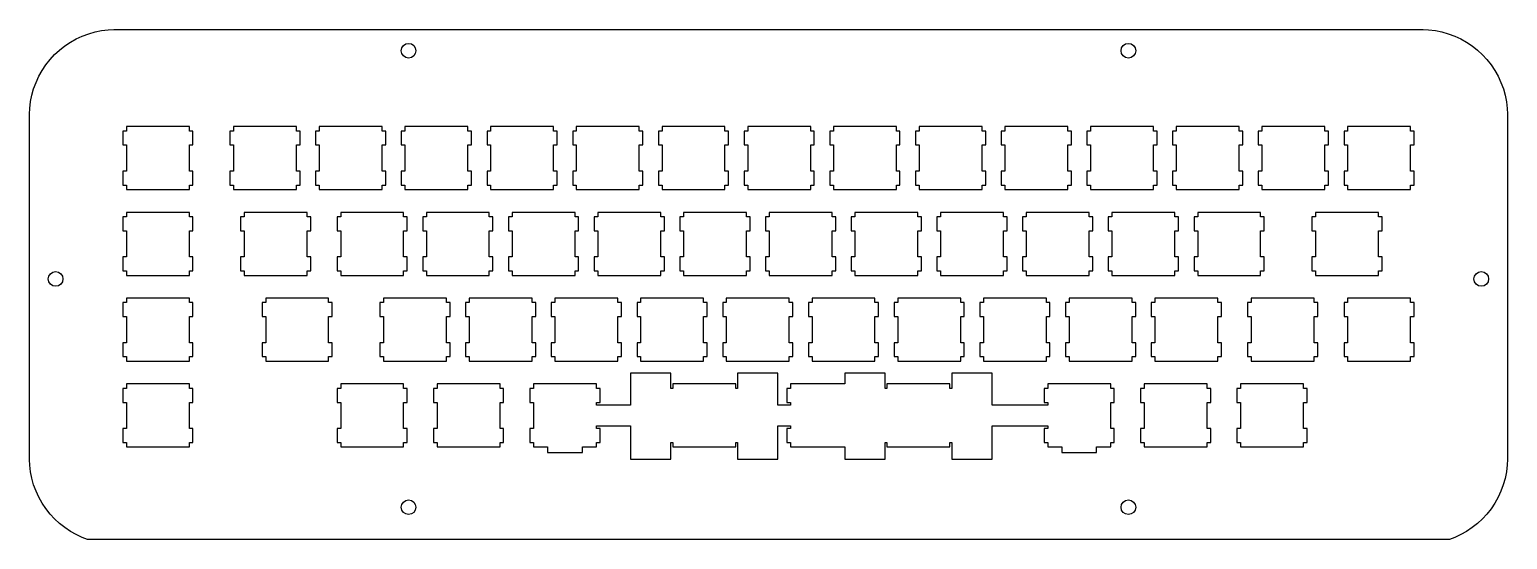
# Model space of a CAD drawing. Header units: millimetres. Extents: x -15 to 314, y -14 to 99.
import ezdxf

# ---------------------------------------------------------------- set-up
doc = ezdxf.new("R2010")
doc.units = ezdxf.units.MM
doc.layers.get('0').update_dxf_attribs({"linetype": 'CONTINUOUS'})

msp = doc.modelspace()

# ---------------------------------------------------------------- linework, layer by layer
for points in [[(300.7, -13.92), (-2, -13.92), (-3.21, -13.47), (-4.55, -12.85), (-5.83, -12.14), (-7.08, -11.3), (-8.26, -10.37), (-9.35, -9.36), (-10.34, -8.3), (-11.29, -7.09), (-12.12, -5.84), (-12.85, -4.55), (-13.47, -3.2), (-14, -1.78), (-14.39, -0.35), (-14.68, 1.08), (-14.86, 2.58), (-14.91, 3.78), (-14.9, 80.54), (-14.86, 81.74), (-14.68, 83.28), (-14.39, 84.71), (-14, 86.13), (-13.47, 87.56), (-12.84, 88.93), (-12.12, 90.21), (-11.29, 91.45), (-10.34, 92.65), (-9.35, 93.72), (-8.28, 94.71), (-7.07, 95.67), (-5.83, 96.49), (-4.55, 97.21), (-3.19, 97.84), (-1.75, 98.37), (-0.33, 98.77), (1.1, 99.05), (2.6, 99.23), (3.8, 99.28), (294.87, 99.28), (296.07, 99.24), (297.61, 99.05), (299.04, 98.77), (300.46, 98.37), (301.88, 97.85), (303.26, 97.21), (304.54, 96.49), (305.77, 95.67), (306.98, 94.72), (308.06, 93.71), (309.06, 92.64), (309.98, 91.46), (310.82, 90.21), (311.54, 88.92), (312.17, 87.56), (312.7, 86.13), (313.09, 84.73), (313.38, 83.27), (313.56, 81.74), (313.61, 80.54), (313.61, 3.82), (313.56, 2.62), (313.38, 1.09), (313.09, -0.37), (312.69, -1.78), (312.17, -3.2), (311.55, -4.55), (310.82, -5.84), (309.98, -7.1), (309.05, -8.28), (308.06, -9.35), (306.96, -10.37), (305.78, -11.31), (304.54, -12.13), (303.26, -12.85), (301.9, -13.48)], [(5.82, 67.86), (5.82, 64.76), (6.62, 64.76), (6.62, 63.76), (20.62, 63.76), (20.62, 64.76), (21.42, 64.76), (21.42, 67.86), (20.62, 67.86), (20.62, 73.66), (21.42, 73.66), (21.42, 76.76), (20.62, 76.76), (20.62, 77.76), (6.62, 77.76), (6.62, 76.76), (5.82, 76.76), (5.82, 73.66), (6.62, 73.66), (6.62, 67.86)], [(44.43, 77.76), (30.43, 77.76), (30.43, 76.76), (29.63, 76.76), (29.63, 73.66), (30.43, 73.66), (30.43, 67.86), (29.63, 67.86), (29.63, 64.76), (30.43, 64.76), (30.43, 63.76), (44.43, 63.76), (44.43, 64.76), (45.23, 64.76), (45.23, 67.86), (44.43, 67.86), (44.43, 73.66), (45.23, 73.66), (45.23, 76.76), (44.43, 76.76)], [(48.68, 67.86), (48.68, 64.76), (49.48, 64.76), (49.48, 63.76), (63.48, 63.76), (63.48, 64.76), (64.28, 64.76), (64.28, 67.86), (63.48, 67.86), (63.48, 73.66), (64.28, 73.66), (64.28, 76.76), (63.48, 76.76), (63.48, 77.76), (49.48, 77.76), (49.48, 76.76), (48.68, 76.76), (48.68, 73.66), (49.48, 73.66), (49.48, 67.86)], [(68.53, 67.86), (67.73, 67.86), (67.73, 64.76), (68.53, 64.76), (68.53, 63.76), (82.53, 63.76), (82.53, 64.76), (83.33, 64.76), (83.33, 67.86), (82.53, 67.86), (82.53, 73.66), (83.33, 73.66), (83.33, 76.76), (82.53, 76.76), (82.53, 77.76), (68.53, 77.76), (68.53, 76.76), (67.73, 76.76), (67.73, 73.66), (68.53, 73.66)], [(101.58, 64.76), (102.38, 64.76), (102.38, 67.86), (101.58, 67.86), (101.58, 73.66), (102.38, 73.66), (102.38, 76.76), (101.58, 76.76), (101.58, 77.76), (87.58, 77.76), (87.58, 76.76), (86.78, 76.76), (86.78, 73.66), (87.58, 73.66), (87.58, 67.86), (86.78, 67.86), (86.78, 64.76), (87.58, 64.76), (87.58, 63.76), (101.58, 63.76)], [(120.63, 64.76), (121.43, 64.76), (121.43, 67.86), (120.63, 67.86), (120.63, 73.66), (121.43, 73.66), (121.43, 76.76), (120.63, 76.76), (120.63, 77.76), (106.63, 77.76), (106.63, 76.76), (105.83, 76.76), (105.83, 73.66), (106.63, 73.66), (106.63, 67.86), (105.83, 67.86), (105.83, 64.76), (106.63, 64.76), (106.63, 63.76), (120.63, 63.76)], [(139.68, 64.76), (140.48, 64.76), (140.48, 67.86), (139.68, 67.86), (139.68, 73.66), (140.48, 73.66), (140.48, 76.76), (139.68, 76.76), (139.68, 77.76), (125.68, 77.76), (125.68, 76.76), (124.88, 76.76), (124.88, 73.66), (125.68, 73.66), (125.68, 67.86), (124.88, 67.86), (124.88, 64.76), (125.68, 64.76), (125.68, 63.76), (139.68, 63.76)], [(144.73, 64.76), (144.73, 63.76), (158.73, 63.76), (158.73, 64.76), (159.53, 64.76), (159.53, 67.86), (158.73, 67.86), (158.73, 73.66), (159.53, 73.66), (159.53, 76.76), (158.73, 76.76), (158.73, 77.76), (144.73, 77.76), (144.73, 76.76), (143.93, 76.76), (143.93, 73.66), (144.73, 73.66), (144.73, 67.86), (143.93, 67.86), (143.93, 64.76)], [(162.98, 76.76), (162.98, 73.66), (163.78, 73.66), (163.78, 67.86), (162.98, 67.86), (162.98, 64.76), (163.78, 64.76), (163.78, 63.76), (177.78, 63.76), (177.78, 64.76), (178.58, 64.76), (178.58, 67.86), (177.78, 67.86), (177.78, 73.66), (178.58, 73.66), (178.58, 76.76), (177.78, 76.76), (177.78, 77.76), (163.78, 77.76), (163.78, 76.76)], [(196.83, 67.86), (196.83, 73.66), (197.63, 73.66), (197.63, 76.76), (196.83, 76.76), (196.83, 77.76), (182.83, 77.76), (182.83, 76.76), (182.03, 76.76), (182.03, 73.66), (182.83, 73.66), (182.83, 67.86), (182.03, 67.86), (182.03, 64.76), (182.83, 64.76), (182.83, 63.76), (196.83, 63.76), (196.83, 64.76), (197.63, 64.76), (197.63, 67.86)], [(215.88, 64.76), (216.68, 64.76), (216.68, 67.86), (215.88, 67.86), (215.88, 73.66), (216.68, 73.66), (216.68, 76.76), (215.88, 76.76), (215.88, 77.76), (201.88, 77.76), (201.88, 76.76), (201.08, 76.76), (201.08, 73.66), (201.88, 73.66), (201.88, 67.86), (201.08, 67.86), (201.08, 64.76), (201.88, 64.76), (201.88, 63.76), (215.88, 63.76)], [(235.73, 76.76), (234.93, 76.76), (234.93, 77.76), (220.93, 77.76), (220.93, 76.76), (220.13, 76.76), (220.13, 73.66), (220.93, 73.66), (220.93, 67.86), (220.13, 67.86), (220.13, 64.76), (220.93, 64.76), (220.93, 63.76), (234.93, 63.76), (234.93, 64.76), (235.73, 64.76), (235.73, 67.86), (234.93, 67.86), (234.93, 73.66), (235.73, 73.66)], [(239.18, 73.66), (239.98, 73.66), (239.98, 67.86), (239.18, 67.86), (239.18, 64.76), (239.98, 64.76), (239.98, 63.76), (253.98, 63.76), (253.98, 64.76), (254.78, 64.76), (254.78, 67.86), (253.98, 67.86), (253.98, 73.66), (254.78, 73.66), (254.78, 76.76), (253.98, 76.76), (253.98, 77.76), (239.98, 77.76), (239.98, 76.76), (239.18, 76.76)], [(259.03, 64.76), (259.03, 63.76), (273.03, 63.76), (273.03, 64.76), (273.83, 64.76), (273.83, 67.86), (273.03, 67.86), (273.03, 73.66), (273.83, 73.66), (273.83, 76.76), (273.03, 76.76), (273.03, 77.76), (259.03, 77.76), (259.03, 76.76), (258.23, 76.76), (258.23, 73.66), (259.03, 73.66), (259.03, 67.86), (258.23, 67.86), (258.23, 64.76)], [(292.08, 73.66), (292.88, 73.66), (292.88, 76.76), (292.08, 76.76), (292.08, 77.76), (278.08, 77.76), (278.08, 76.76), (277.28, 76.76), (277.28, 73.66), (278.08, 73.66), (278.08, 67.86), (277.28, 67.86), (277.28, 64.76), (278.08, 64.76), (278.08, 63.76), (292.08, 63.76), (292.08, 64.76), (292.88, 64.76), (292.88, 67.86), (292.08, 67.86)], [(21.42, 45.71), (21.42, 48.8), (20.62, 48.8), (20.62, 54.6), (21.42, 54.6), (21.42, 57.71), (20.62, 57.71), (20.62, 58.7), (6.62, 58.7), (6.62, 57.71), (5.82, 57.71), (5.82, 54.6), (6.62, 54.6), (6.62, 48.8), (5.82, 48.8), (5.82, 45.71), (6.62, 45.71), (6.62, 44.71), (20.62, 44.71), (20.62, 45.71)], [(32.81, 44.71), (46.81, 44.71), (46.81, 45.71), (47.61, 45.71), (47.61, 48.8), (46.81, 48.8), (46.81, 54.6), (47.61, 54.6), (47.61, 57.71), (46.81, 57.71), (46.81, 58.7), (32.81, 58.7), (32.81, 57.71), (32.01, 57.71), (32.01, 54.6), (32.81, 54.6), (32.81, 48.8), (32.01, 48.8), (32.01, 45.71), (32.81, 45.71)], [(53.44, 54.6), (54.25, 54.6), (54.25, 48.8), (53.44, 48.8), (53.44, 45.71), (54.25, 45.71), (54.25, 44.71), (68.24, 44.71), (68.24, 45.71), (69.05, 45.71), (69.05, 48.8), (68.24, 48.8), (68.24, 54.6), (69.05, 54.6), (69.05, 57.71), (68.24, 57.71), (68.24, 58.7), (54.25, 58.7), (54.25, 57.71), (53.44, 57.71)], [(72.49, 48.8), (72.49, 45.71), (73.3, 45.71), (73.3, 44.71), (87.29, 44.71), (87.29, 45.71), (88.1, 45.71), (88.1, 48.8), (87.29, 48.8), (87.29, 54.6), (88.1, 54.6), (88.1, 57.71), (87.29, 57.71), (87.29, 58.7), (73.3, 58.7), (73.3, 57.71), (72.49, 57.71), (72.49, 54.6), (73.3, 54.6), (73.3, 48.8)], [(106.35, 58.7), (92.35, 58.7), (92.35, 57.71), (91.54, 57.71), (91.54, 54.6), (92.35, 54.6), (92.35, 48.8), (91.54, 48.8), (91.54, 45.71), (92.35, 45.71), (92.35, 44.71), (106.35, 44.71), (106.35, 45.71), (107.15, 45.71), (107.15, 48.8), (106.35, 48.8), (106.35, 54.6), (107.15, 54.6), (107.15, 57.71), (106.35, 57.71)], [(126.2, 45.71), (126.2, 48.8), (125.4, 48.8), (125.4, 54.6), (126.2, 54.6), (126.2, 57.71), (125.4, 57.71), (125.4, 58.7), (111.4, 58.7), (111.4, 57.71), (110.59, 57.71), (110.59, 54.6), (111.4, 54.6), (111.4, 48.8), (110.59, 48.8), (110.59, 45.71), (111.4, 45.71), (111.4, 44.71), (125.4, 44.71), (125.4, 45.71)], [(145.25, 45.71), (145.25, 48.8), (144.45, 48.8), (144.45, 54.6), (145.25, 54.6), (145.25, 57.71), (144.45, 57.71), (144.45, 58.7), (130.45, 58.7), (130.45, 57.71), (129.64, 57.71), (129.64, 54.6), (130.45, 54.6), (130.45, 48.8), (129.64, 48.8), (129.64, 45.71), (130.45, 45.71), (130.45, 44.71), (144.45, 44.71), (144.45, 45.71)], [(163.5, 44.71), (163.5, 45.71), (164.3, 45.71), (164.3, 48.8), (163.5, 48.8), (163.5, 54.6), (164.3, 54.6), (164.3, 57.71), (163.5, 57.71), (163.5, 58.7), (149.5, 58.7), (149.5, 57.71), (148.69, 57.71), (148.69, 54.6), (149.5, 54.6), (149.5, 48.8), (148.69, 48.8), (148.69, 45.71), (149.5, 45.71), (149.5, 44.71)], [(183.35, 57.71), (182.55, 57.71), (182.55, 58.7), (168.55, 58.7), (168.55, 57.71), (167.74, 57.71), (167.74, 54.6), (168.55, 54.6), (168.55, 48.8), (167.74, 48.8), (167.74, 45.71), (168.55, 45.71), (168.55, 44.71), (182.55, 44.71), (182.55, 45.71), (183.35, 45.71), (183.35, 48.8), (182.55, 48.8), (182.55, 54.6), (183.35, 54.6)], [(201.6, 54.6), (202.4, 54.6), (202.4, 57.71), (201.6, 57.71), (201.6, 58.7), (187.6, 58.7), (187.6, 57.71), (186.79, 57.71), (186.79, 54.6), (187.6, 54.6), (187.6, 48.8), (186.79, 48.8), (186.79, 45.71), (187.6, 45.71), (187.6, 44.71), (201.6, 44.71), (201.6, 45.71), (202.4, 45.71), (202.4, 48.8), (201.6, 48.8)], [(221.45, 45.71), (221.45, 48.8), (220.65, 48.8), (220.65, 54.6), (221.45, 54.6), (221.45, 57.71), (220.65, 57.71), (220.65, 58.7), (206.65, 58.7), (206.65, 57.71), (205.84, 57.71), (205.84, 54.6), (206.65, 54.6), (206.65, 48.8), (205.84, 48.8), (205.84, 45.71), (206.65, 45.71), (206.65, 44.71), (220.65, 44.71), (220.65, 45.71)], [(239.7, 54.6), (240.5, 54.6), (240.5, 57.71), (239.7, 57.71), (239.7, 58.7), (225.7, 58.7), (225.7, 57.71), (224.89, 57.71), (224.89, 54.6), (225.7, 54.6), (225.7, 48.8), (224.89, 48.8), (224.89, 45.71), (225.7, 45.71), (225.7, 44.71), (239.7, 44.71), (239.7, 45.71), (240.5, 45.71), (240.5, 48.8), (239.7, 48.8)], [(259.55, 54.6), (259.55, 57.71), (258.75, 57.71), (258.75, 58.7), (244.75, 58.7), (244.75, 57.71), (243.94, 57.71), (243.94, 54.6), (244.75, 54.6), (244.75, 48.8), (243.94, 48.8), (243.94, 45.71), (244.75, 45.71), (244.75, 44.71), (258.75, 44.71), (258.75, 45.71), (259.55, 45.71), (259.55, 48.8), (258.75, 48.8), (258.75, 54.6)], [(270.94, 54.6), (270.94, 48.8), (270.14, 48.8), (270.14, 45.71), (270.94, 45.71), (270.94, 44.71), (284.94, 44.71), (284.94, 45.71), (285.74, 45.71), (285.74, 48.8), (284.94, 48.8), (284.94, 54.6), (285.74, 54.6), (285.74, 57.71), (284.94, 57.71), (284.94, 58.7), (270.94, 58.7), (270.94, 57.71), (270.14, 57.71), (270.14, 54.6)], [(6.62, 39.65), (6.62, 38.66), (5.82, 38.66), (5.82, 35.55), (6.62, 35.55), (6.62, 29.75), (5.82, 29.75), (5.82, 26.66), (6.62, 26.66), (6.62, 25.66), (20.62, 25.66), (20.62, 26.66), (21.42, 26.66), (21.42, 29.75), (20.62, 29.75), (20.62, 35.55), (21.42, 35.55), (21.42, 38.66), (20.62, 38.66), (20.62, 39.65)], [(37.58, 26.66), (37.58, 25.66), (51.58, 25.66), (51.58, 26.66), (52.38, 26.66), (52.38, 29.75), (51.58, 29.75), (51.58, 35.55), (52.38, 35.55), (52.38, 38.66), (51.58, 38.66), (51.58, 39.65), (37.58, 39.65), (37.58, 38.66), (36.78, 38.66), (36.78, 35.55), (37.58, 35.55), (37.58, 29.75), (36.78, 29.75), (36.78, 26.66)], [(62.97, 35.55), (63.77, 35.55), (63.77, 29.75), (62.97, 29.75), (62.97, 26.66), (63.77, 26.66), (63.77, 25.66), (77.77, 25.66), (77.77, 26.66), (78.57, 26.66), (78.57, 29.75), (77.77, 29.75), (77.77, 35.55), (78.57, 35.55), (78.57, 38.66), (77.77, 38.66), (77.77, 39.65), (63.77, 39.65), (63.77, 38.66), (62.97, 38.66)], [(82.02, 35.55), (82.82, 35.55), (82.82, 29.75), (82.02, 29.75), (82.02, 26.66), (82.82, 26.66), (82.82, 25.66), (96.82, 25.66), (96.82, 26.66), (97.62, 26.66), (97.62, 29.75), (96.82, 29.75), (96.82, 35.55), (97.62, 35.55), (97.62, 38.66), (96.82, 38.66), (96.82, 39.65), (82.82, 39.65), (82.82, 38.66), (82.02, 38.66)], [(115.87, 38.66), (115.87, 39.65), (101.87, 39.65), (101.87, 38.66), (101.07, 38.66), (101.07, 35.55), (101.87, 35.55), (101.87, 29.75), (101.07, 29.75), (101.07, 26.66), (101.87, 26.66), (101.87, 25.66), (115.87, 25.66), (115.87, 26.66), (116.67, 26.66), (116.67, 29.75), (115.87, 29.75), (115.87, 35.55), (116.67, 35.55), (116.67, 38.66)], [(120.92, 29.75), (120.12, 29.75), (120.12, 26.66), (120.92, 26.66), (120.92, 25.66), (134.92, 25.66), (134.92, 26.66), (135.72, 26.66), (135.72, 29.75), (134.92, 29.75), (134.92, 35.55), (135.72, 35.55), (135.72, 38.66), (134.92, 38.66), (134.92, 39.65), (120.92, 39.65), (120.92, 38.66), (120.12, 38.66), (120.12, 35.55), (120.92, 35.55)], [(139.97, 39.65), (139.97, 38.66), (139.17, 38.66), (139.17, 35.55), (139.97, 35.55), (139.97, 29.75), (139.17, 29.75), (139.17, 26.66), (139.97, 26.66), (139.97, 25.66), (153.97, 25.66), (153.97, 26.66), (154.77, 26.66), (154.77, 29.75), (153.97, 29.75), (153.97, 35.55), (154.77, 35.55), (154.77, 38.66), (153.97, 38.66), (153.97, 39.65)], [(159.02, 26.66), (159.02, 25.66), (173.02, 25.66), (173.02, 26.66), (173.82, 26.66), (173.82, 29.75), (173.02, 29.75), (173.02, 35.55), (173.82, 35.55), (173.82, 38.66), (173.02, 38.66), (173.02, 39.65), (159.02, 39.65), (159.02, 38.66), (158.22, 38.66), (158.22, 35.55), (159.02, 35.55), (159.02, 29.75), (158.22, 29.75), (158.22, 26.66)], [(192.87, 29.75), (192.07, 29.75), (192.07, 35.55), (192.87, 35.55), (192.87, 38.66), (192.07, 38.66), (192.07, 39.65), (178.07, 39.65), (178.07, 38.66), (177.27, 38.66), (177.27, 35.55), (178.07, 35.55), (178.07, 29.75), (177.27, 29.75), (177.27, 26.66), (178.07, 26.66), (178.07, 25.66), (192.07, 25.66), (192.07, 26.66), (192.87, 26.66)], [(211.12, 25.66), (211.12, 26.66), (211.92, 26.66), (211.92, 29.75), (211.12, 29.75), (211.12, 35.55), (211.92, 35.55), (211.92, 38.66), (211.12, 38.66), (211.12, 39.65), (197.12, 39.65), (197.12, 38.66), (196.32, 38.66), (196.32, 35.55), (197.12, 35.55), (197.12, 29.75), (196.32, 29.75), (196.32, 26.66), (197.12, 26.66), (197.12, 25.66)], [(230.17, 38.66), (230.17, 39.65), (216.17, 39.65), (216.17, 38.66), (215.37, 38.66), (215.37, 35.55), (216.17, 35.55), (216.17, 29.75), (215.37, 29.75), (215.37, 26.66), (216.17, 26.66), (216.17, 25.66), (230.17, 25.66), (230.17, 26.66), (230.97, 26.66), (230.97, 29.75), (230.17, 29.75), (230.17, 35.55), (230.97, 35.55), (230.97, 38.66)], [(250.02, 26.66), (250.02, 29.75), (249.22, 29.75), (249.22, 35.55), (250.02, 35.55), (250.02, 38.66), (249.22, 38.66), (249.22, 39.65), (235.22, 39.65), (235.22, 38.66), (234.42, 38.66), (234.42, 35.55), (235.22, 35.55), (235.22, 29.75), (234.42, 29.75), (234.42, 26.66), (235.22, 26.66), (235.22, 25.66), (249.22, 25.66), (249.22, 26.66)], [(255.85, 38.66), (255.85, 35.55), (256.65, 35.55), (256.65, 29.75), (255.85, 29.75), (255.85, 26.66), (256.65, 26.66), (256.65, 25.66), (270.65, 25.66), (270.65, 26.66), (271.45, 26.66), (271.45, 29.75), (270.65, 29.75), (270.65, 35.55), (271.45, 35.55), (271.45, 38.66), (270.65, 38.66), (270.65, 39.65), (256.65, 39.65), (256.65, 38.66)], [(292.88, 38.66), (292.08, 38.66), (292.08, 39.65), (278.08, 39.65), (278.08, 38.66), (277.28, 38.66), (277.28, 35.55), (278.08, 35.55), (278.08, 29.75), (277.28, 29.75), (277.28, 26.66), (278.08, 26.66), (278.08, 25.66), (292.08, 25.66), (292.08, 26.66), (292.88, 26.66), (292.88, 29.75), (292.08, 29.75), (292.08, 35.55), (292.88, 35.55)], [(189.69, 19.61), (189.69, 20.6), (175.69, 20.6), (175.69, 19.61), (175.29, 19.61), (175.29, 23.01), (166.29, 23.01), (166.29, 20.6), (154.26, 20.6), (154.26, 19.61), (153.46, 19.61), (153.46, 16.51), (154.26, 16.51), (154.26, 15.91), (151.46, 15.91), (151.46, 23.01), (142.46, 23.01), (142.46, 19.61), (142.06, 19.61), (142.06, 20.6), (128.06, 20.6), (128.06, 19.61), (127.66, 19.61), (127.66, 23.01), (118.66, 23.01), (118.66, 15.91), (111.11, 15.91), (111.11, 16.51), (111.91, 16.51), (111.91, 19.61), (111.11, 19.61), (111.11, 20.6), (107.98, 20.6), (107.98, 20.64), (100.23, 20.64), (100.23, 20.6), (97.11, 20.6), (97.11, 19.61), (96.31, 19.61), (96.31, 16.51), (97.11, 16.51), (97.11, 10.7), (96.31, 10.7), (96.31, 7.61), (97.11, 7.61), (97.11, 6.6), (100.23, 6.6), (100.23, 5.34), (107.98, 5.34), (107.98, 6.6), (111.11, 6.6), (111.11, 7.61), (111.91, 7.61), (111.91, 10.7), (111.11, 10.7), (111.11, 11.31), (118.66, 11.31), (118.66, 3.88), (127.66, 3.88), (127.66, 7.61), (128.06, 7.61), (128.06, 6.6), (142.06, 6.6), (142.06, 7.61), (142.46, 7.61), (142.46, 3.88), (151.46, 3.88), (151.46, 11.31), (154.26, 11.31), (154.26, 10.7), (153.46, 10.7), (153.46, 7.61), (154.26, 7.61), (154.26, 6.6), (166.29, 6.6), (166.29, 3.88), (175.29, 3.88), (175.29, 7.61), (175.69, 7.61), (175.69, 6.6), (189.69, 6.6), (189.69, 7.61), (190.09, 7.61), (190.09, 3.88), (199.09, 3.88), (199.09, 11.31), (211.41, 11.31), (211.41, 10.7), (210.61, 10.7), (210.61, 7.61), (211.41, 7.61), (211.41, 6.6), (214.53, 6.6), (214.53, 5.34), (222.28, 5.34), (222.28, 6.6), (225.41, 6.6), (225.41, 7.61), (226.21, 7.61), (226.21, 10.7), (225.41, 10.7), (225.41, 16.51), (226.21, 16.51), (226.21, 19.61), (225.41, 19.61), (225.41, 20.6), (222.28, 20.6), (222.28, 20.64), (214.53, 20.64), (214.53, 20.6), (211.41, 20.6), (211.41, 19.61), (210.61, 19.61), (210.61, 16.51), (211.41, 16.51), (211.41, 15.91), (199.09, 15.91), (199.09, 23.01), (190.09, 23.01), (190.09, 19.61)], [(20.62, 10.7), (20.62, 16.51), (21.42, 16.51), (21.42, 19.61), (20.62, 19.61), (20.62, 20.6), (6.62, 20.6), (6.62, 19.61), (5.82, 19.61), (5.82, 16.51), (6.62, 16.51), (6.62, 10.7), (5.82, 10.7), (5.82, 7.61), (6.62, 7.61), (6.62, 6.6), (20.62, 6.6), (20.62, 7.61), (21.42, 7.61), (21.42, 10.7)], [(53.44, 10.7), (53.44, 7.61), (54.25, 7.61), (54.25, 6.6), (68.24, 6.6), (68.24, 7.61), (69.05, 7.61), (69.05, 10.7), (68.24, 10.7), (68.24, 16.51), (69.05, 16.51), (69.05, 19.61), (68.24, 19.61), (68.24, 20.6), (54.25, 20.6), (54.25, 19.61), (53.44, 19.61), (53.44, 16.51), (54.25, 16.51), (54.25, 10.7)], [(75.68, 7.61), (75.68, 6.6), (89.68, 6.6), (89.68, 7.61), (90.48, 7.61), (90.48, 10.7), (89.68, 10.7), (89.68, 16.51), (90.48, 16.51), (90.48, 19.61), (89.68, 19.61), (89.68, 20.6), (75.68, 20.6), (75.68, 19.61), (74.88, 19.61), (74.88, 16.51), (75.68, 16.51), (75.68, 10.7), (74.88, 10.7), (74.88, 7.61)], [(246.84, 20.6), (232.84, 20.6), (232.84, 19.61), (232.04, 19.61), (232.04, 16.51), (232.84, 16.51), (232.84, 10.7), (232.04, 10.7), (232.04, 7.61), (232.84, 7.61), (232.84, 6.6), (246.84, 6.6), (246.84, 7.61), (247.64, 7.61), (247.64, 10.7), (246.84, 10.7), (246.84, 16.51), (247.64, 16.51), (247.64, 19.61), (246.84, 19.61)], [(268.27, 6.6), (268.27, 7.61), (269.07, 7.61), (269.07, 10.7), (268.27, 10.7), (268.27, 16.51), (269.07, 16.51), (269.07, 19.61), (268.27, 19.61), (268.27, 20.6), (254.27, 20.6), (254.27, 19.61), (253.47, 19.61), (253.47, 16.51), (254.27, 16.51), (254.27, 10.7), (253.47, 10.7), (253.47, 7.61), (254.27, 7.61), (254.27, 6.6)]]:
    msp.add_lwpolyline(points, close=True)
for centre, radius in [((69.35, 94.59), 1.62), ((229.35, 94.58), 1.63), ((-9.12, 43.91), 1.63), ((307.79, 43.91), 1.63), ((69.35, -6.77), 1.62), ((229.35, -6.77), 1.63)]:
    msp.add_circle(centre, radius)

doc.saveas('drawing.dxf')
